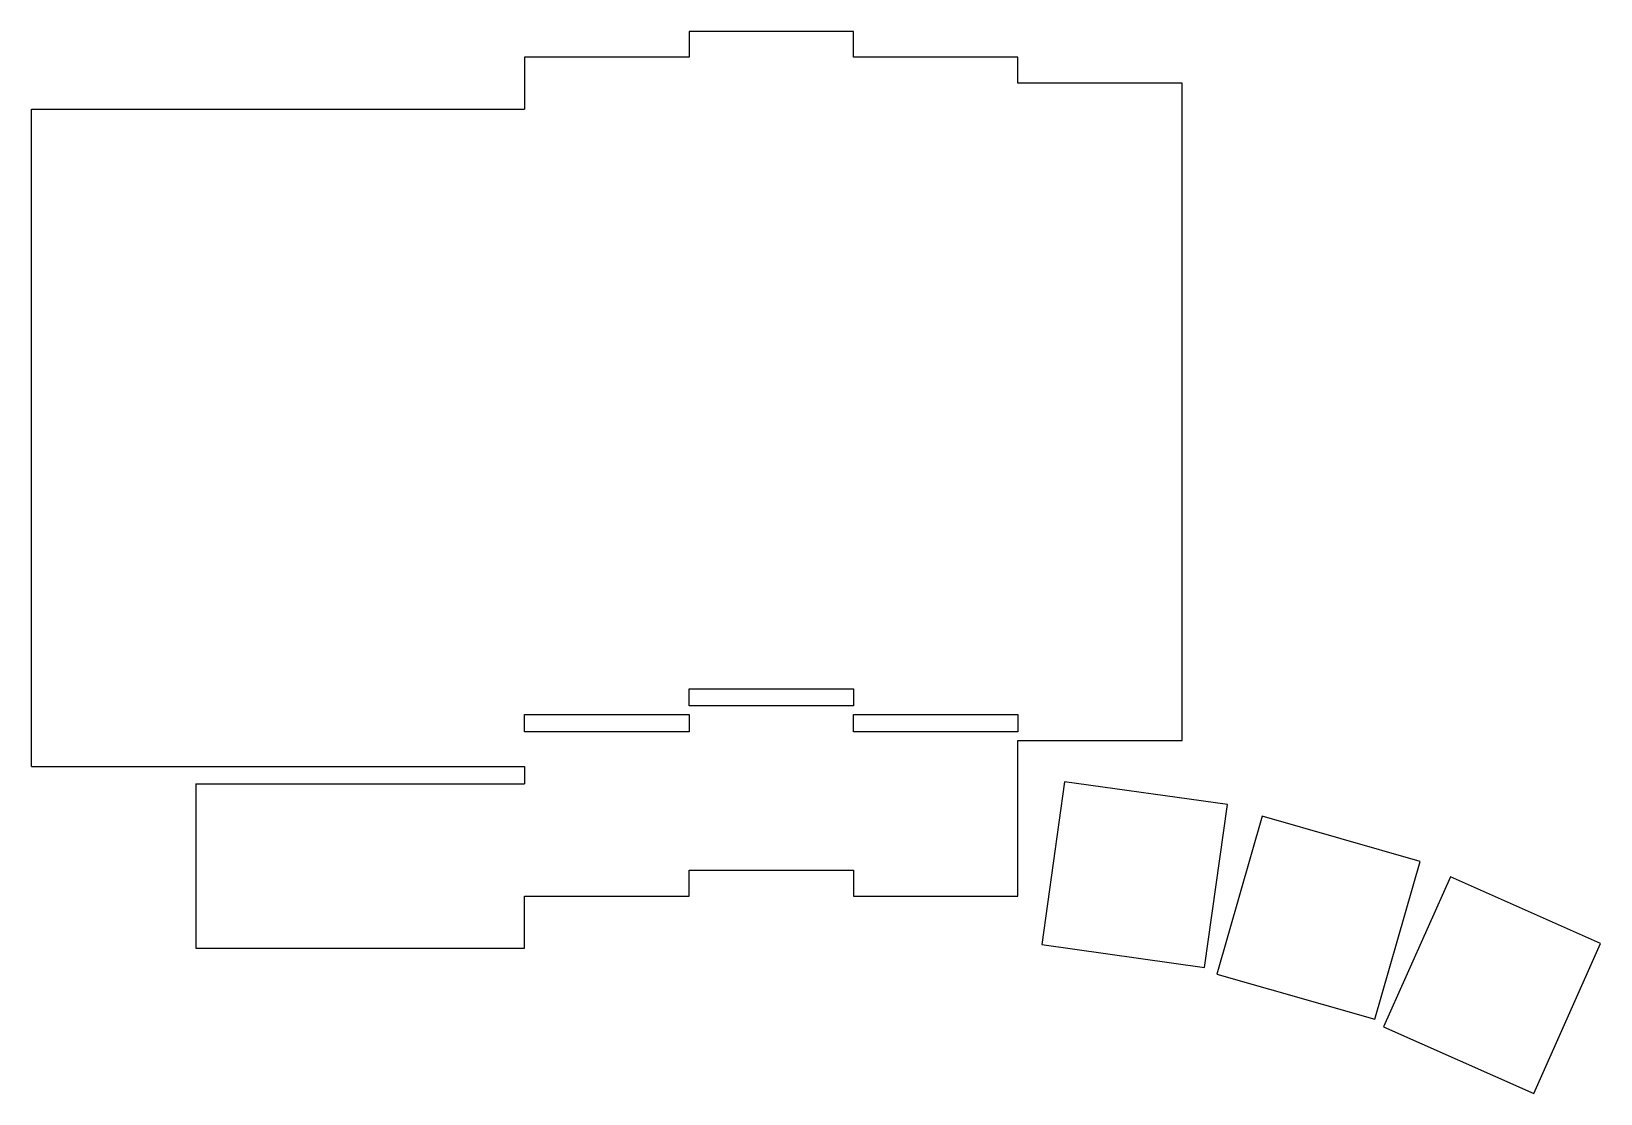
# Model space of a CAD drawing. Header units: millimetres. Extents: x -10 to 172, y -26 to 96.
import ezdxf

# ---------------------------------------------------------------- set-up
doc = ezdxf.new("R2010")
doc.units = ezdxf.units.MM

msp = doc.modelspace()

# ---------------------------------------------------------------- linework, layer by layer
for p, q in [((85.5, 96.5), (66.5, 96.5)), ((66.5, 96.5), (66.5, 93.5)), ((85.5, 93.5), (85.5, 96.5)), ((66.5, 93.5), (47.5, 93.5)), ((47.5, 93.5), (47.5, 87.5)), ((104.5, 93.5), (85.5, 93.5)), ((104.5, 90.5), (104.5, 93.5)), ((123.5, 90.5), (104.5, 90.5)), ((123.5, 14.5), (123.5, 90.5)), ((-9.5, 11.5), (-9.5, 87.5)), ((-9.5, 87.5), (47.5, 87.5)), ((66.5, 18.5), (66.5, 20.5)), ((66.5, 20.5), (85.5, 20.5)), ((85.5, 20.5), (85.5, 18.5)), ((85.5, 18.5), (66.5, 18.5)), ((47.5, 15.5), (47.5, 17.5)), ((47.5, 17.5), (66.5, 17.5)), ((66.5, 17.5), (66.5, 15.5)), ((85.5, 15.5), (85.5, 17.5)), ((85.5, 17.5), (104.5, 17.5)), ((104.5, 17.5), (104.5, 15.5)), ((66.5, 15.5), (47.5, 15.5)), ((104.5, 15.5), (85.5, 15.5)), ((104.5, -3.5), (104.5, 14.5)), ((104.5, 14.5), (123.5, 14.5)), ((-9.5, 11.5), (47.5, 11.5)), ((47.5, 11.5), (47.5, 9.5)), ((9.5, 9.5), (47.5, 9.5)), ((9.5, 9.5), (9.5, -9.5)), ((109.91, 9.73), (107.27, -9.09)), ((128.73, 7.09), (109.91, 9.73)), ((126.09, -11.73), (128.73, 7.09)), ((132.72, 5.77), (127.48, -12.5)), ((150.99, 0.53), (132.72, 5.77)), ((145.75, -17.73), (150.99, 0.53)), ((66.5, -3.5), (66.5, -0.5)), ((66.5, -0.5), (85.5, -0.5)), ((85.5, -0.5), (85.5, -3.5)), ((154.49, -1.24), (146.76, -18.59)), ((171.85, -8.97), (154.49, -1.24)), ((47.5, -9.5), (47.5, -3.5)), ((47.5, -3.5), (66.5, -3.5)), ((85.5, -3.5), (104.5, -3.5)), ((164.12, -26.32), (171.85, -8.97)), ((9.5, -9.5), (47.5, -9.5)), ((107.27, -9.09), (126.09, -11.73)), ((127.48, -12.5), (145.75, -17.73)), ((146.76, -18.59), (164.12, -26.32))]:
    msp.add_line(p, q)

doc.saveas('drawing.dxf')
